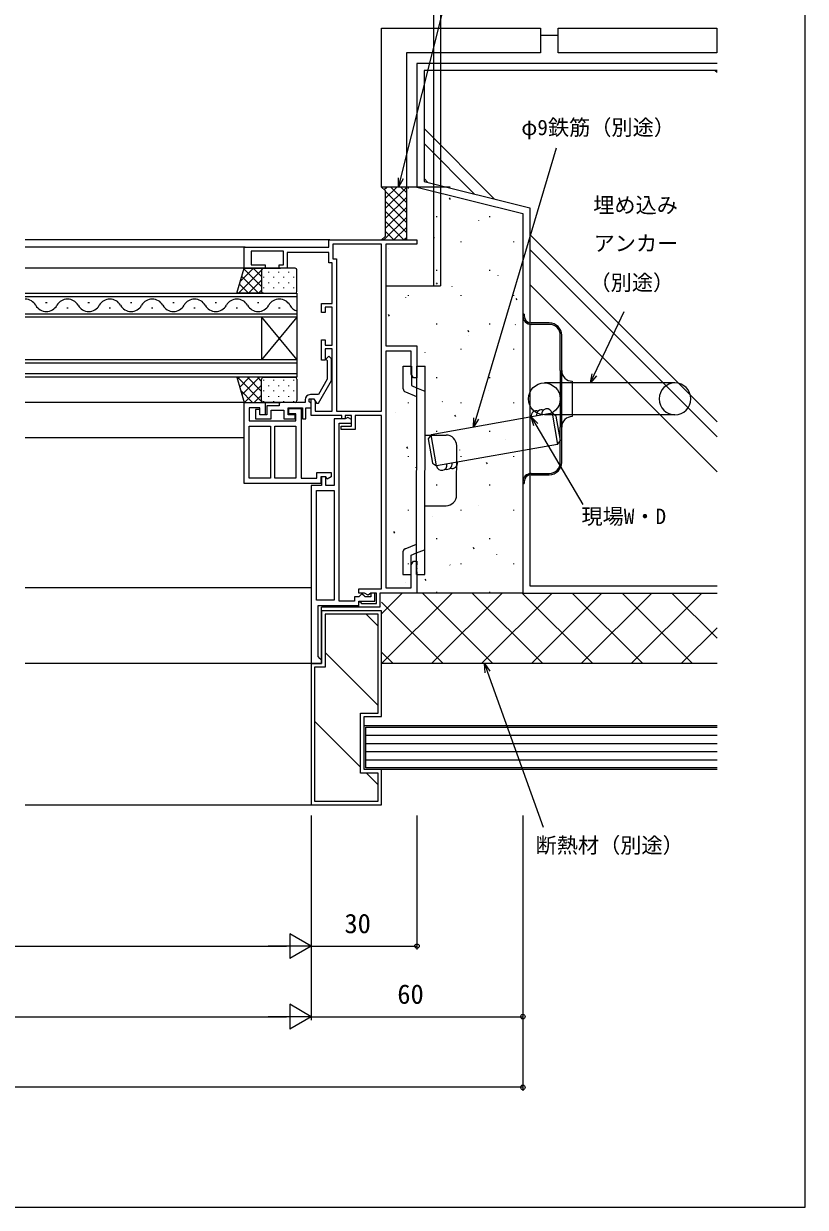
# Model space of a CAD drawing. Units: millimetres, scale not verified. Extents: x -437 to 438, y -681 to 679.
# Drawn here: x 216.7 to 438.2, y -681.2 to -345.9 of the extents above; entities that cross this region are included whole.
import ezdxf
from ezdxf.enums import TextEntityAlignment as Align

# ---------------------------------------------------------------- set-up
doc = ezdxf.new("R2010")
doc.units = ezdxf.units.MM
doc.header["$LTSCALE"] = 4
doc.layers.add('0-2_YKK_11', color=7, linetype='Continuous', lineweight=18)
doc.layers.add('0-5_YKK_D', color=6, linetype='Continuous', lineweight=18)
for name, color, linetype in [('0-3_YKK_12', 2, 'Continuous'), ('0-4_YKK_13', 4, 'Continuous'), ('0-6_YKK_ZWAK', 7, 'Continuous'), ('0-7_YSS_K', 3, 'Continuous')]:
    doc.layers.add(name, color=color, linetype=linetype)
doc.styles.add('ＭＳ ゴシック', font='')
doc.styles.get('ＭＳ ゴシック').set_extended_font_data('MS Gothic')

msp = doc.modelspace()

# ---------------------------------------------------------------- linework, layer by layer
at = {"layer": '0-2_YKK_11'}
msp.add_line((337.609, -392.2), (325.167, -392.2), dxfattribs=at)
for points in [[(306.867, -457.9), (306.867, -456.9), (298.167, -456.9), (298.167, -452.2), (298.967, -452.2), (299.367, -452.893), (299.367, -455.7), (304.167, -455.7), (304.167, -438), (302.167, -438), (302.167, -441.2), (301.167, -441.2), (301.167, -435.5), (302.167, -435.5), (302.167, -437), (304.167, -437), (304.167, -426.2), (302.167, -426.2), (302.167, -427.7), (301.167, -427.7), (301.167, -425.2), (304.167, -425.2), (304.167, -413.7), (303.167, -413.7), (303.167, -410.7), (291.367, -410.7), (291.367, -415.2), (289.167, -415.2), (289.167, -414.2), (290.367, -414.2), (290.367, -410.4), (281.167, -410.4), (281.167, -414.2), (285.167, -414.2), (285.167, -415.2), (279.167, -415.2), (279.167, -409.2), (303.167, -409.2), (303.167, -407.2), (328.167, -407.2)], [(328.167, -407.2), (328.167, -408.4), (319.367, -408.4), (319.367, -437.2), (328.167, -437.2), (328.167, -446.2), (327.167, -446.2), (326.567, -445.161), (326.567, -438.7), (319.367, -438.7)], [(319.367, -438.7), (319.367, -505.7), (326.567, -505.7), (326.567, -499.239), (327.167, -498.2), (328.167, -498.2), (328.167, -499.242), (328.047, -499.425), (328.047, -499.975), (328.167, -500.158), (328.167, -500.242), (328.047, -500.425), (328.047, -500.975), (328.167, -501.158), (328.167, -507.2), (317.667, -507.2), (317.667, -511.2), (311.667, -511.2), (311.667, -509.77), (312.112, -509.651), (312.429, -510.2), (316.667, -510.2), (316.667, -507.2), (315.067, -507.2), (314.767, -507.5), (314.317, -507.76), (313.348, -507.2), (311.667, -507.2), (311.667, -506), (318.167, -506), (318.167, -456.9), (310.667, -456.9), (310.667, -460.9), (306.667, -460.9), (306.667, -459.9), (309.667, -459.9), (309.667, -456.9), (307.867, -456.9), (307.867, -457.9), (306.867, -457.9)], [(300.26, -453.4), (303.967, -446.979), (303.967, -440.851), (303.192, -440.076), (302.343, -440.924), (302.767, -441.349), (302.767, -446.657), (300.26, -451), (297.967, -451)], [(296.467, -452.5), (296.467, -453.2), (289.167, -453.2), (289.167, -454.2), (285.667, -454.2), (285.667, -456.7), (283.667, -456.7), (283.667, -455.2), (282.467, -455.2), (282.467, -457.9), (286.867, -457.9), (286.867, -455.4), (290.467, -455.4), (290.467, -457.9), (293.667, -457.9), (293.667, -456.7), (291.667, -456.7), (291.667, -454.7), (295.767, -454.7), (295.767, -457.9), (296.667, -457.9), (296.667, -454.7), (298.167, -454.7), (298.167, -453.5), (297.867, -453.2), (297.667, -453), (297.667, -452.2), (298.967, -452.2), (299.66, -453.4), (300.26, -453.4)]]:
    msp.add_lwpolyline(points, dxfattribs=at)
for points in [[(318.167, -455.7), (318.167, -408.4), (304.367, -408.4), (304.367, -412.5), (305.367, -412.5), (305.367, -455.7)], [(279.167, -476.2), (279.167, -453.2), (285.167, -453.2), (285.167, -456.7), (283.667, -456.7), (283.667, -454.7), (280.667, -454.7), (280.667, -458.4), (293.867, -458.4), (293.867, -456.4), (291.867, -456.4), (291.867, -454.9), (295.367, -454.9), (295.367, -474.7), (299.767, -474.7), (299.767, -473.1), (303.867, -473.1), (303.867, -474.247), (302.72, -474.91), (302.367, -474.3), (300.967, -474.3), (300.967, -476.2)], [(298.167, -476.7), (298.167, -527.2), (301.167, -527.2), (301.167, -526.2), (300.667, -525.7), (300.167, -525.2), (300.167, -510.7), (311.667, -510.7), (311.667, -509.5), (316.267, -509.5), (316.267, -507.2), (315.067, -507.2), (315.067, -508.3), (313.467, -508.3), (313.167, -508), (312.667, -507.5), (312.467, -507.5), (311.967, -508), (311.667, -508.3), (310.467, -508.3), (310.467, -509.5), (306.167, -509.5), (306.167, -459.1), (309.667, -459.1), (309.667, -458.049), (308.613, -457.44), (308.167, -457.65), (307.872, -457.9), (304.667, -457.9), (304.667, -476.7), (302.367, -476.7), (302.367, -474.3), (301.167, -474.3), (301.167, -476.7)], [(280.667, -474.7), (280.667, -459.9), (286.667, -459.9), (286.667, -474.7)], [(287.867, -474.7), (287.867, -459.9), (293.867, -459.9), (293.867, -474.7)], [(299.667, -509.2), (299.667, -478.2), (304.667, -478.2), (304.667, -509.2)]]:
    msp.add_lwpolyline(points, close=True, dxfattribs=at)
msp.add_arc((297.967, -452.5), 1.5, 90.00001, 179.99999, dxfattribs=at)
at = {"layer": '0-3_YKK_12'}
for p, q in [((332.867, -332.2), (332.867, -347.2)), ((332.867, -347.2), (332.867, -420.204)), ((303.467, -407.2), (217.2, -407.2)), ((279.467, -409.2), (217.2, -409.2)), ((280.167, -415.2), (217.2, -415.2)), ((284.667, -415.2), (289.467, -415.2)), ((319.367, -420.206), (334.867, -420.206)), ((294.167, -423.3), (217.2, -423.3)), ((222.967, -424.94), (223.367, -424.94)), ((234.967, -424.94), (235.367, -424.94)), ((246.967, -424.94), (247.367, -424.94)), ((258.967, -424.94), (259.367, -424.94)), ((270.967, -424.94), (271.367, -424.94)), ((282.967, -424.94), (283.367, -424.94)), ((217.2, -428.1), (294.167, -428.1)), ((228.967, -426.46), (229.367, -426.46)), ((240.967, -426.46), (241.367, -426.46)), ((252.967, -426.46), (253.367, -426.46)), ((264.967, -426.46), (265.367, -426.46)), ((276.967, -426.46), (277.367, -426.46)), ((284.167, -429.1), (284.167, -441.1)), ((284.167, -429.1), (294.167, -441.1)), ((294.167, -429.1), (284.167, -441.1)), ((288.967, -426.46), (289.367, -426.46)), ((294.167, -441.1), (217.2, -441.1)), ((294.167, -442.1), (217.2, -442.1)), ((294.167, -445.1), (217.2, -445.1)), ((279.667, -453.2), (217.2, -453.2)), ((284.667, -453.2), (289.467, -453.2)), ((279.167, -463.2), (217.2, -463.2)), ((298.167, -505.7), (217.2, -505.7)), ((301.167, -526.2), (301.167, -511.2)), ((311.967, -511.2), (301.167, -511.2)), ((298.667, -527.2), (217.2, -527.2))]:
    msp.add_line(p, q, dxfattribs=at)
for points in [[(334.867, -332.2), (334.867, -347.2), (334.867, -420.204)], [(217.2, -422.3), (294.167, -422.3), (294.167, -429.1), (217.2, -429.1)], [(294.167, -429.1), (294.167, -446.1), (217.2, -446.1)], [(317.667, -510.2), (317.667, -511.2), (316.667, -511.2)], [(301.167, -526.7), (301.167, -527.2), (300.667, -527.2)]]:
    msp.add_lwpolyline(points, dxfattribs=at)
for centre, start, end in [((217.167, -427.377), 29.20254, 89.45339), ((223.167, -424.023), 209.20254, 330.79746), ((229.167, -427.377), 29.20254, 150.79746), ((235.167, -424.023), 209.20254, 330.79746), ((241.167, -427.377), 29.20254, 150.79746), ((247.167, -424.023), 209.20254, 330.79746), ((253.167, -427.377), 29.20254, 150.79746), ((259.167, -424.023), 209.20254, 330.79746), ((265.167, -427.377), 29.20254, 150.79746), ((271.167, -424.023), 209.20254, 330.79746), ((277.167, -427.377), 29.20254, 150.79746), ((283.167, -424.023), 209.20254, 330.79746), ((289.167, -427.377), 29.20254, 150.79746), ((295.167, -424.023), 209.20254, 253.08415)]:
    msp.add_arc(centre, 3.437, start, end, dxfattribs=at)
at = {"layer": '0-4_YKK_13'}
for p, q in [((277.594, -422.3), (284.167, -415.726)), ((278.109, -418.956), (281.865, -415.2)), ((279.126, -415.347), (284.167, -420.388)), ((279.167, -415.2), (284.667, -415.2)), ((281.808, -415.2), (284.167, -417.56)), ((284.167, -415.7), (284.167, -421.8)), ((284.636, -415.2), (284.637, -415.201)), ((293.667, -415.2), (284.667, -415.2)), ((294.167, -421.8), (294.167, -415.7)), ((278.504, -417.554), (283.251, -422.3)), ((280.422, -422.3), (284.167, -418.555)), ((284.692, -417.655), (284.692, -417.855)), ((286.107, -416.24), (286.107, -416.44)), ((287.522, -417.655), (287.522, -417.855)), ((288.937, -416.24), (288.937, -416.44)), ((290.352, -417.655), (290.352, -417.855)), ((291.767, -416.24), (291.767, -416.44)), ((293.182, -417.655), (293.182, -417.855)), ((277.261, -421.967), (277.594, -422.3)), ((277.883, -419.761), (280.422, -422.3)), ((283.251, -422.3), (284.167, -421.383)), ((284.667, -422.3), (293.667, -422.3)), ((284.692, -420.685), (284.692, -420.885)), ((286.107, -419.27), (286.107, -419.47)), ((287.522, -420.685), (287.522, -420.885)), ((288.937, -419.27), (288.937, -419.47)), ((290.352, -420.685), (290.352, -420.885)), ((291.767, -419.27), (291.767, -419.47)), ((293.182, -420.685), (293.182, -420.885)), ((358.167, -428.2), (358.167, -428.7)), ((358.567, -428.2), (358.167, -428.2)), ((358.167, -428.7), (358.167, -475.7)), ((358.567, -428.2), (358.567, -428.7)), ((365.667, -430.7), (360.567, -430.7)), ((365.667, -431.1), (360.567, -431.1)), ((368.767, -444.2), (368.767, -434.2)), ((369.167, -444.2), (369.167, -434.2)), ((324.282, -449.327), (324.291, -442.95)), ((324.292, -442.95), (326.592, -442.954)), ((326.592, -442.954), (326.583, -448.454)), ((328.071, -501.956), (328.167, -442.956)), ((328.166, -442.956), (330.463, -442.96)), ((330.371, -501.96), (330.463, -442.96)), ((368.767, -444.2), (368.767, -460.2)), ((369.167, -460.2), (369.167, -444.2)), ((277.31, -446.1), (284.41, -453.2)), ((277.324, -446.654), (277.878, -446.1)), ((277.945, -448.861), (280.707, -446.1)), ((278.567, -451.068), (283.535, -446.1)), ((279.263, -453.2), (284.167, -448.296)), ((280.138, -446.1), (284.167, -450.129)), ((282.966, -446.1), (284.167, -447.301)), ((284.167, -452.7), (284.167, -446.6)), ((284.667, -446.1), (293.667, -446.1)), ((284.692, -446.785), (284.692, -446.985)), ((286.107, -448.4), (286.107, -448.6)), ((287.522, -446.785), (287.522, -446.985)), ((288.937, -448.4), (288.937, -448.6)), ((290.352, -446.785), (290.352, -446.985)), ((291.767, -448.4), (291.767, -448.6)), ((293.182, -446.785), (293.182, -446.985)), ((294.167, -446.6), (294.167, -452.7)), ((401.267, -447.7), (364.267, -447.7)), ((372.167, -447.2), (372.167, -457.2)), ((278.221, -449.84), (281.581, -453.2)), ((282.092, -453.2), (284.167, -451.124)), ((284.692, -449.815), (284.692, -450.015)), ((286.107, -451.43), (286.107, -451.63)), ((287.522, -449.815), (287.522, -450.015)), ((288.937, -451.43), (288.937, -451.63)), ((290.352, -449.815), (290.352, -450.015)), ((291.767, -451.43), (291.767, -451.63)), ((293.182, -449.815), (293.182, -450.015)), ((324.906, -450.255), (328.078, -451.543)), ((279.167, -453.2), (284.667, -453.2)), ((293.667, -453.2), (284.667, -453.2)), ((284.692, -452.845), (284.692, -453.045)), ((287.522, -452.845), (287.522, -453.045)), ((290.352, -452.845), (290.352, -453.045)), ((293.182, -452.845), (293.182, -453.045)), ((401.267, -456.7), (364.267, -456.7)), ((330.435, -462.46), (336.435, -462.47)), ((368.767, -470.2), (368.767, -460.2)), ((369.167, -470.2), (369.167, -460.2)), ((339.407, -479.474), (339.43, -465.474)), ((358.167, -475.7), (358.167, -476.2)), ((358.567, -475.7), (358.567, -476.2)), ((360.567, -473.3), (365.667, -473.3)), ((360.567, -473.7), (365.667, -473.7)), ((358.167, -476.2), (358.567, -476.2)), ((330.404, -482.46), (336.403, -482.469)), ((324.208, -495.572), (324.197, -501.949)), ((324.835, -494.646), (328.011, -493.368)), ((326.506, -496.453), (328.007, -495.849)), ((328.007, -495.849), (330.309, -494.923)), ((326.498, -501.953), (326.506, -496.452)), ((324.198, -501.95), (326.497, -501.953)), ((328.071, -501.956), (330.371, -501.959))]:
    msp.add_line(p, q, dxfattribs=at)
for points in [[(284.667, -422.3), (277.167, -422.3), (279.167, -415.2)], [(284.667, -446.1), (277.167, -446.1), (279.167, -453.2)], [(326.583, -448.454), (328.082, -449.062), (330.381, -449.995)]]:
    msp.add_lwpolyline(points, dxfattribs=at)
msp.add_circle((364.267, -452.2), 4.5, dxfattribs=at)
for centre, radius, start, end in [((284.667, -415.7), 0.5, 90, 180), ((293.667, -415.7), 0.5, 0, 90), ((284.667, -421.8), 0.5, 180, 270), ((293.667, -421.8), 0.5, 270, 0), ((360.567, -428.7), 2.4, 180, 270), ((360.567, -428.7), 2, 180, 270), ((365.667, -434.2), 3.5, 0, 90), ((365.667, -434.2), 3.1, 0, 90), ((372.167, -444.2), 3, 180, 270), ((284.667, -446.6), 0.5, 90, 180), ((293.667, -446.6), 0.5, 0, 90), ((401.267, -452.2), 4.5, 90, 270), ((401.267, -452.2), 4.5, 270, 90), ((325.282, -449.328), 1, 179.90534, 247.9075), ((284.667, -452.7), 0.5, 180, 270), ((293.667, -452.7), 0.5, 270, 0), ((372.167, -460.2), 3, 90, 180), ((336.43, -465.47), 3, 359.90656, 89.9066), ((365.667, -470.2), 3.1, 270, 0), ((365.667, -470.2), 3.5, 270, 0), ((360.567, -475.7), 2.4, 90, 180), ((360.567, -475.7), 2, 90, 180), ((336.407, -479.469), 3, 269.90689, 359.90656), ((325.208, -495.574), 1, 111.90869, 179.90534)]:
    msp.add_arc(centre, radius, start, end, dxfattribs=at)
at = {"layer": '0-5_YKK_D'}
for p, q in [((298.167, -570.2), (298.167, -628.2)), ((298.167, -570.2), (298.167, -628.2)), ((298.167, -570.2), (298.167, -608.2)), ((298.167, -570.2), (298.167, -608.2)), ((328.167, -570.2), (328.167, -608.2)), ((358.167, -570.2), (358.167, -628.2)), ((358.167, -570.2), (358.167, -648.2)), ((298.167, -607.2), (292.105, -603.7)), ((292.105, -603.7), (292.105, -610.7)), ((140.233, -607.2), (291.167, -607.2)), ((298.167, -607.2), (286.043, -607.2)), ((298.167, -607.2), (292.105, -610.7)), ((298.167, -607.2), (328.167, -607.2)), ((298.167, -627.2), (292.105, -623.7)), ((292.105, -623.7), (292.105, -630.7)), ((-289.767, -627.2), (291.167, -627.2)), ((298.167, -627.2), (286.043, -627.2)), ((298.167, -627.2), (292.105, -630.7)), ((298.167, -627.2), (358.167, -627.2)), ((358.167, -647.2), (-356.767, -647.2))]:
    msp.add_line(p, q, dxfattribs=at)
for points in [[(322.935, -392.2), (323.559, -389.728), (341.654, -318.039)], [(344.187, -460.217), (344.913, -457.773), (367.671, -381.081)], [(324.222, -389.895), (322.935, -392.2), (322.897, -389.56)], [(377.31, -447.7), (378.405, -445.397), (386.908, -427.503)], [(379.022, -445.69), (377.31, -447.7), (377.788, -445.104)], [(345.568, -457.967), (344.187, -460.217), (344.258, -457.578)], [(361.264, -459.859), (360.558, -457.315), (362.442, -459.165)], [(360.558, -457.315), (361.853, -459.512), (375.183, -482.117)], [(347.504, -529.831), (347.282, -527.2), (348.79, -529.367)], [(347.282, -527.2), (348.147, -529.599), (363.97, -573.521)]]:
    msp.add_lwpolyline(points, dxfattribs=at)
for centre in [(328.167, -607.2), (358.167, -627.2), (358.167, -647.2)]:
    msp.add_circle(centre, 0.637, dxfattribs=at)
at = {"layer": '0-6_YKK_ZWAK'}
msp.add_lwpolyline([(-436.8, -681.2), (438.2, -681.2), (438.2, 643.8)], dxfattribs=at)
at = {"layer": '0-7_YSS_K'}
for p, q in [((363.167, -349.2), (368.167, -349.2)), ((413.202, -349.2), (413.167, -349.2)), ((412.695, -359.2), (413.202, -359.707)), ((330.167, -375.667), (350.129, -395.629)), ((330.167, -379.91), (344.472, -394.215)), ((319.167, -393.2), (318.167, -392.2)), ((318.895, -392.928), (319.624, -392.2)), ((319.167, -395.485), (322.452, -392.2)), ((325.167, -396.58), (320.787, -392.2)), ((325.167, -393.751), (323.616, -392.2)), ((325.167, -392.2), (325.167, -407.2)), ((330.167, -389.809), (331.273, -390.915)), ((319.167, -398.314), (325.167, -392.314)), ((319.167, -393.2), (319.167, -406.198)), ((325.167, -399.408), (319.167, -393.408)), ((319.167, -401.142), (325.167, -395.142)), ((325.65, -392.4), (325.65, -392.65)), ((337.331, -395.304), (337.607, -395.721)), ((325.167, -402.237), (319.167, -396.237)), ((319.167, -403.971), (325.167, -397.971)), ((318.766, -407.2), (325.167, -400.799)), ((325.167, -405.065), (319.167, -399.065)), ((324.474, -407.2), (319.167, -401.893)), ((333.725, -400.475), (333.725, -400.725)), ((345.557, -401.588), (345.574, -401.635)), ((348.675, -400.475), (348.675, -400.725)), ((321.645, -407.2), (319.167, -404.722)), ((321.594, -407.2), (325.167, -403.627)), ((360.167, -405.667), (413.202, -458.702)), ((319.167, -406.2), (318.167, -407.2)), ((318.817, -407.2), (318.492, -406.875)), ((324.423, -407.2), (325.167, -406.456)), ((333.081, -406.467), (333.097, -406.515)), ((340.6, -407.6), (340.6, -407.85)), ((355.55, -407.6), (355.55, -407.85)), ((320.02, -409.697), (320.036, -409.745)), ((360.167, -409.91), (413.202, -462.945)), ((333.725, -415.675), (333.725, -415.925)), ((348.675, -415.675), (348.675, -415.925)), ((351.082, -417.188), (351.098, -417.236)), ((333.636, -419.317), (333.912, -419.734)), ((338.021, -420.418), (338.038, -420.466)), ((360.167, -419.809), (413.202, -472.844)), ((324.876, -423.413), (324.893, -423.46)), ((325.65, -422.8), (325.65, -423.05)), ((340.6, -422.8), (340.6, -423.05)), ((355.55, -422.8), (355.55, -423.05)), ((356.152, -423.739), (356.428, -424.156)), ((320.02, -428.341), (320.296, -428.758)), ((333.725, -430.875), (333.725, -431.125)), ((348.675, -430.875), (348.675, -431.125)), ((356.022, -431.139), (356.039, -431.187)), ((342.536, -432.764), (342.812, -433.18)), ((342.878, -434.134), (342.894, -434.181)), ((330.401, -439.014), (330.418, -439.061)), ((340.6, -438), (340.6, -438.25)), ((355.55, -438), (355.55, -438.25)), ((333.725, -446.075), (333.725, -446.325)), ((348.675, -446.075), (348.675, -446.325)), ((348.402, -449.735), (348.419, -449.782)), ((322.197, -455.959), (322.214, -456.006)), ((325.65, -453.2), (325.65, -453.45)), ((335.341, -452.965), (335.358, -453.012)), ((340.6, -453.2), (340.6, -453.45)), ((355.55, -453.2), (355.55, -453.45)), ((366.45, -456.271), (332.146, -462.352)), ((338.841, -456.777), (339.117, -457.194)), ((333.725, -461.275), (333.725, -461.525)), ((348.675, -461.275), (348.675, -461.525)), ((325.225, -465.801), (325.501, -466.218)), ((368.021, -465.132), (333.717, -471.214)), ((353.343, -463.686), (353.359, -463.733)), ((325.65, -468.4), (325.65, -468.65)), ((340.198, -466.68), (340.215, -466.727)), ((340.6, -468.4), (340.6, -468.65)), ((355.55, -468.4), (355.55, -468.65)), ((327.721, -471.56), (327.738, -471.607)), ((347.741, -470.223), (348.017, -470.64)), ((333.725, -476.475), (333.725, -476.725)), ((348.675, -476.475), (348.675, -476.725)), ((345.723, -482.281), (345.739, -482.328)), ((325.65, -483.6), (325.65, -483.85)), ((332.662, -485.511), (332.678, -485.558)), ((340.6, -483.6), (340.6, -483.85)), ((355.55, -483.6), (355.55, -483.85)), ((319.517, -488.505), (319.534, -488.553)), ((321.53, -489.814), (321.806, -490.231)), ((333.725, -491.675), (333.725, -491.925)), ((348.675, -491.675), (348.675, -491.925)), ((344.046, -494.237), (344.322, -494.654)), ((325.65, -498.8), (325.65, -499.05)), ((337.519, -499.226), (337.535, -499.274)), ((340.6, -498.8), (340.6, -499.05)), ((350.663, -496.232), (350.68, -496.279)), ((355.55, -498.8), (355.55, -499.05)), ((325.042, -504.106), (325.059, -504.153)), ((330.43, -503.261), (330.706, -503.678)), ((338.165, -507.2), (318.167, -527.198)), ((324.023, -507.2), (318.167, -513.056)), ((358.167, -507.2), (327.667, -507.2)), ((349.706, -527.2), (329.706, -507.2)), ((352.307, -507.2), (332.307, -527.2)), ((333.725, -506.875), (333.725, -507.125)), ((363.848, -527.2), (343.848, -507.2)), ((366.449, -507.2), (346.449, -527.2)), ((348.675, -506.875), (348.675, -507.125)), ((377.991, -527.2), (357.991, -507.2)), ((380.591, -507.2), (360.591, -527.2)), ((392.133, -527.2), (372.133, -507.2)), ((394.733, -507.2), (374.733, -527.2)), ((406.275, -527.2), (386.275, -507.2)), ((408.876, -507.2), (388.876, -527.2)), ((413.202, -519.985), (400.417, -507.2)), ((335.564, -527.2), (318.167, -509.803)), ((313.749, -513.2), (317.167, -516.618)), ((413.202, -517.016), (403.018, -527.2)), ((302.167, -524.069), (317.167, -539.069)), ((321.422, -527.2), (318.167, -523.945)), ((413.202, -527.2), (318.167, -527.2)), ((299.167, -543.519), (312.167, -556.519)), ((313.667, -547.5), (413.202, -547.5)), ((313.667, -549.8), (413.202, -549.8)), ((313.667, -552.1), (413.202, -552.1)), ((313.667, -554.4), (413.202, -554.4)), ((313.848, -558.2), (317.167, -561.519)), ((299.167, -565.97), (299.397, -566.2)), ((217.2, -567.2), (298.167, -567.2))]:
    msp.add_line(p, q, dxfattribs=at)
for points in [[(325.167, -354.2), (325.167, -392.2), (318.167, -392.2), (318.167, -347.2), (363.167, -347.2), (363.167, -354.2)], [(368.167, -354.2), (368.167, -347.2), (413.167, -347.2), (413.167, -354.2)], [(366.45, -456.271), (368.021, -465.132), (368.831, -463.973), (367.609, -457.081)], [(333.717, -471.211), (332.146, -462.349), (331.335, -463.509), (332.557, -470.401)], [(318.167, -512.2), (301.167, -512.2), (301.167, -527.2), (298.167, -527.2), (298.167, -567.2), (318.167, -567.2), (318.167, -557.2), (313.167, -557.2), (313.167, -542.2), (318.167, -542.2)], [(317.167, -513.2), (302.167, -513.2), (302.167, -528.2), (299.167, -528.2), (299.167, -566.2), (317.167, -566.2), (317.167, -558.2), (312.167, -558.2), (312.167, -541.2), (317.167, -541.2)]]:
    msp.add_lwpolyline(points, close=True, dxfattribs=at)
for points in [[(413.202, -357.2), (328.167, -357.2), (328.167, -392.2), (358.167, -399.7), (358.167, -507.2), (413.202, -507.2)], [(413.202, -359.2), (330.167, -359.2), (330.167, -390.638), (360.167, -398.138), (360.167, -505.2), (413.202, -505.2)], [(413.202, -557.2), (313.167, -557.2), (313.167, -544.7), (413.202, -544.7)], [(413.202, -556.7), (313.667, -556.7), (313.667, -545.2), (413.202, -545.2)]]:
    msp.add_lwpolyline(points, dxfattribs=at)
for centre, start, end in [((362.02, -457.055), 70.04391, 190.04392), ((363.497, -456.794), 70.04391, 190.04392), ((364.974, -456.532), 10.04394, 190.04392), ((335.192, -470.947), 190.04394, 10.04392), ((336.669, -470.685), 250.04391, 10.04392), ((338.146, -470.424), 250.04391, 10.04392)]:
    msp.add_arc(centre, 1.5, start, end, dxfattribs=at)

# ---------------------------------------------------------------- texts
at = {"layer": '0-5_YKK_D', "style": 'ＭＳ ゴシック'}
for s, height, p in [('φ9鉄筋（別途）', 4.399, (357.73, -378.842)), ('埋め込み', 4.399, (378.098, -400.838)), ('アンカー', 4.399, (378.201, -411.656)), ('（別途）', 4.399, (377.041, -422.781)), ('現場W・D', 4.399, (374.773, -489.004)), ('断熱材（別途）', 4.399, (361.768, -582.153)), ('30', 5.499, (307.627, -605.2)), ('60', 5.499, (322.606, -625.2))]:
    msp.add_text(s, height=height, dxfattribs=at).set_placement(p, align=Align.BOTTOM_LEFT)

doc.saveas('drawing.dxf')
